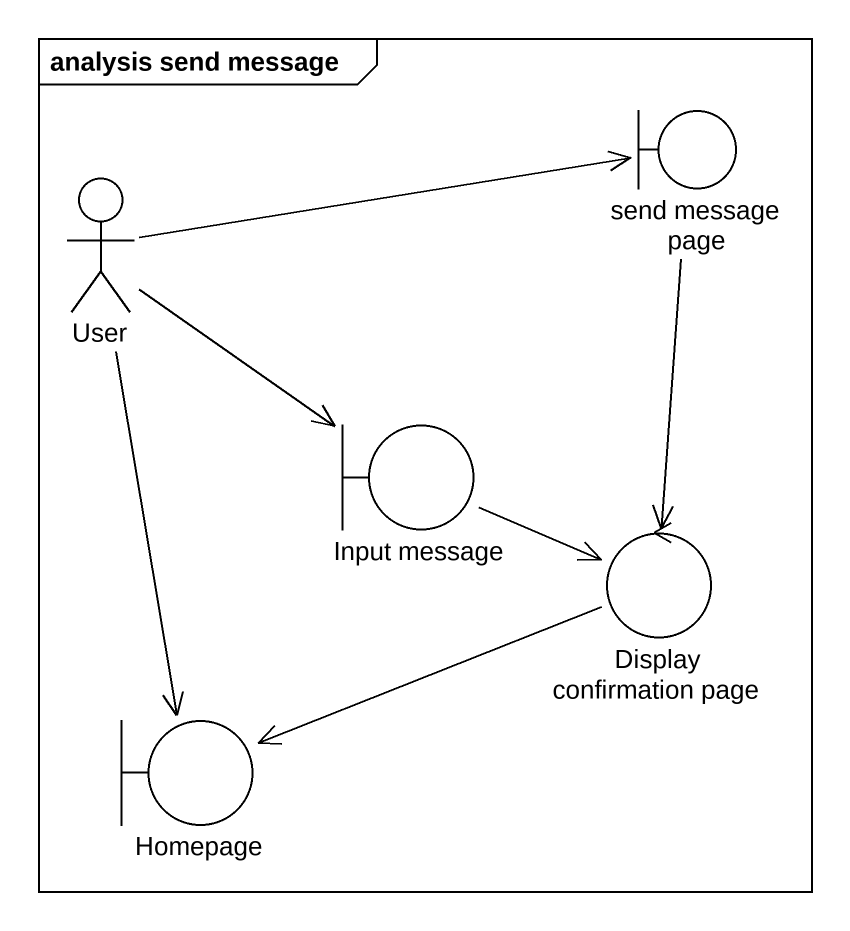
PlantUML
@startuml
mainframe analysis send message
boundary "send message page" as send_message_page
actor User
boundary "Input message" as Input_message
control "Display confirmation page" as Display_confirmation_page
boundary Homepage
send_message_page --> Display_confirmation_page
User -right-> send_message_page
User --> Input_message
User --> Homepage
Input_message -right-> Display_confirmation_page
Display_confirmation_page -left-> Homepage
@enduml
